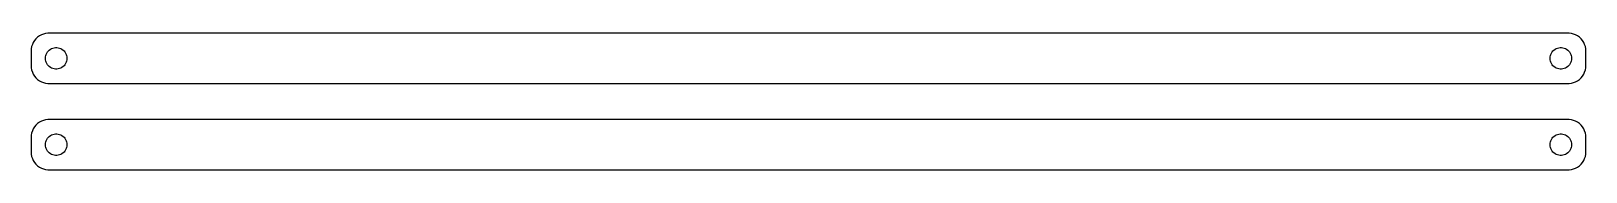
# Model space of a CAD drawing. Header units: metres. Extents: x -217 to 217, y 17 to 55.
import ezdxf

# ---------------------------------------------------------------- set-up
doc = ezdxf.new("R2010")
doc.units = ezdxf.units.M

msp = doc.modelspace()

# ---------------------------------------------------------------- linework, layer by layer
for p, q in [((-216.382, 52.4088), (-216.649, 51.8406)), ((-216.045, 52.9389), (-216.382, 52.4088)), ((-215.645, 53.4227), (-216.045, 52.9389)), ((-215.187, 53.8526), (-215.645, 53.4227)), ((-214.679, 54.2216), (-215.187, 53.8526)), ((-214.129, 54.5241), (-214.679, 54.2216)), ((-213.545, 54.7553), (-214.129, 54.5241)), ((-212.937, 54.9114), (-213.545, 54.7553)), ((-212.314, 54.9901), (-212.937, 54.9114)), ((212.314, 54.9901), (-212.314, 54.9901)), ((212.937, 54.9114), (212.314, 54.9901)), ((213.545, 54.7553), (212.937, 54.9114)), ((214.129, 54.5241), (213.545, 54.7553)), ((214.679, 54.2216), (214.129, 54.5241)), ((215.187, 53.8526), (214.679, 54.2216)), ((215.645, 53.4227), (215.187, 53.8526)), ((216.045, 52.9389), (215.645, 53.4227)), ((216.382, 52.4088), (216.045, 52.9389)), ((216.649, 51.8406), (216.382, 52.4088)), ((-216.961, 50.6267), (-217, 50)), ((-217, 50), (-217, 46)), ((-216.843, 51.2434), (-216.961, 50.6267)), ((-216.649, 51.8406), (-216.843, 51.2434)), ((-213, 48), (-212.976, 48.376)), ((-212.976, 47.624), (-213, 48)), ((-212.976, 48.376), (-212.906, 48.7461)), ((-212.906, 48.7461), (-212.789, 49.1044)), ((-212.789, 49.1044), (-212.629, 49.4453)), ((-212.629, 49.4453), (-212.427, 49.7634)), ((-212.427, 49.7634), (-212.187, 50.0536)), ((-212.187, 50.0536), (-211.912, 50.3115)), ((-211.912, 50.3115), (-211.607, 50.533)), ((-211.607, 50.533), (-211.277, 50.7145)), ((-211.277, 50.7145), (-210.927, 50.8532)), ((-210.927, 50.8532), (-210.562, 50.9469)), ((-210.562, 50.9469), (-210.188, 50.9941)), ((-210.188, 50.9941), (-209.812, 50.9941)), ((-209.812, 50.9941), (-209.438, 50.9469)), ((-209.438, 50.9469), (-209.073, 50.8532)), ((-209.073, 50.8532), (-208.723, 50.7145)), ((-208.723, 50.7145), (-208.393, 50.533)), ((-208.393, 50.533), (-208.088, 50.3115)), ((-208.088, 50.3115), (-207.813, 50.0536)), ((-207.813, 50.0536), (-207.573, 49.7634)), ((-207.573, 49.7634), (-207.371, 49.4453)), ((-207.371, 49.4453), (-207.211, 49.1044)), ((-207.211, 49.1044), (-207.094, 48.7461)), ((-207.094, 48.7461), (-207.024, 48.376)), ((-207.024, 48.376), (-207, 48)), ((-207, 48), (-207.024, 47.624)), ((207, 48), (207.024, 48.376)), ((207.024, 47.624), (207, 48)), ((207.024, 48.376), (207.094, 48.7461)), ((207.094, 48.7461), (207.211, 49.1044)), ((207.211, 49.1044), (207.371, 49.4453)), ((207.371, 49.4453), (207.573, 49.7634)), ((207.573, 49.7634), (207.813, 50.0536)), ((207.813, 50.0536), (208.088, 50.3115)), ((208.088, 50.3115), (208.393, 50.533)), ((208.393, 50.533), (208.723, 50.7145)), ((208.723, 50.7145), (209.073, 50.8532)), ((209.073, 50.8532), (209.438, 50.9469)), ((209.438, 50.9469), (209.812, 50.9941)), ((209.812, 50.9941), (210.188, 50.9941)), ((210.188, 50.9941), (210.562, 50.9469)), ((210.562, 50.9469), (210.927, 50.8532)), ((210.927, 50.8532), (211.277, 50.7145)), ((211.277, 50.7145), (211.607, 50.533)), ((211.607, 50.533), (211.912, 50.3115)), ((211.912, 50.3115), (212.187, 50.0536)), ((212.187, 50.0536), (212.427, 49.7634)), ((212.427, 49.7634), (212.629, 49.4453)), ((212.629, 49.4453), (212.789, 49.1044)), ((212.789, 49.1044), (212.906, 48.7461)), ((212.906, 48.7461), (212.976, 48.376)), ((212.976, 48.376), (213, 48)), ((213, 48), (212.976, 47.624)), ((216.843, 51.2434), (216.649, 51.8406)), ((216.961, 50.6267), (216.843, 51.2434)), ((217, 50), (216.961, 50.6267)), ((217, 46), (217, 50)), ((-217, 46), (-216.961, 45.3733)), ((-216.961, 45.3733), (-216.843, 44.7566)), ((-216.843, 44.7566), (-216.649, 44.1594)), ((-216.649, 44.1594), (-216.382, 43.5912)), ((-216.382, 43.5912), (-216.045, 43.0611)), ((-212.906, 47.2539), (-212.976, 47.624)), ((-212.789, 46.8956), (-212.906, 47.2539)), ((-212.629, 46.5547), (-212.789, 46.8956)), ((-212.427, 46.2366), (-212.629, 46.5547)), ((-212.187, 45.9464), (-212.427, 46.2366)), ((-211.912, 45.6885), (-212.187, 45.9464)), ((-211.607, 45.467), (-211.912, 45.6885)), ((-211.277, 45.2855), (-211.607, 45.467)), ((-210.927, 45.1468), (-211.277, 45.2855)), ((-210.562, 45.0531), (-210.927, 45.1468)), ((-210.188, 45.0059), (-210.562, 45.0531)), ((-209.812, 45.0059), (-210.188, 45.0059)), ((-209.438, 45.0531), (-209.812, 45.0059)), ((-209.073, 45.1468), (-209.438, 45.0531)), ((-208.723, 45.2855), (-209.073, 45.1468)), ((-208.393, 45.467), (-208.723, 45.2855)), ((-208.088, 45.6885), (-208.393, 45.467)), ((-207.813, 45.9464), (-208.088, 45.6885)), ((-207.573, 46.2366), (-207.813, 45.9464)), ((-207.371, 46.5547), (-207.573, 46.2366)), ((-207.211, 46.8956), (-207.371, 46.5547)), ((-207.094, 47.2539), (-207.211, 46.8956)), ((-207.024, 47.624), (-207.094, 47.2539)), ((207.094, 47.2539), (207.024, 47.624)), ((207.211, 46.8956), (207.094, 47.2539)), ((207.371, 46.5547), (207.211, 46.8956)), ((207.573, 46.2366), (207.371, 46.5547)), ((207.813, 45.9464), (207.573, 46.2366)), ((208.088, 45.6885), (207.813, 45.9464)), ((208.393, 45.467), (208.088, 45.6885)), ((208.723, 45.2855), (208.393, 45.467)), ((209.073, 45.1468), (208.723, 45.2855)), ((209.438, 45.0531), (209.073, 45.1468)), ((209.812, 45.0059), (209.438, 45.0531)), ((210.188, 45.0059), (209.812, 45.0059)), ((210.562, 45.0531), (210.188, 45.0059)), ((210.927, 45.1468), (210.562, 45.0531)), ((211.277, 45.2855), (210.927, 45.1468)), ((211.607, 45.467), (211.277, 45.2855)), ((211.912, 45.6885), (211.607, 45.467)), ((212.187, 45.9464), (211.912, 45.6885)), ((212.427, 46.2366), (212.187, 45.9464)), ((212.629, 46.5547), (212.427, 46.2366)), ((212.789, 46.8956), (212.629, 46.5547)), ((212.906, 47.2539), (212.789, 46.8956)), ((212.976, 47.624), (212.906, 47.2539)), ((216.045, 43.0611), (216.382, 43.5912)), ((216.382, 43.5912), (216.649, 44.1594)), ((216.649, 44.1594), (216.843, 44.7566)), ((216.843, 44.7566), (216.961, 45.3733)), ((216.961, 45.3733), (217, 46)), ((-216.045, 43.0611), (-215.645, 42.5773)), ((-215.645, 42.5773), (-215.187, 42.1474)), ((-215.187, 42.1474), (-214.679, 41.7784)), ((-214.679, 41.7784), (-214.129, 41.4759)), ((-214.129, 41.4759), (-213.545, 41.2447)), ((-213.545, 41.2447), (-212.937, 41.0886)), ((-212.937, 41.0886), (-212.314, 41.0099)), ((-212.314, 41.0099), (212.314, 41.0099)), ((212.314, 41.0099), (212.937, 41.0886)), ((212.937, 41.0886), (213.545, 41.2447)), ((213.545, 41.2447), (214.129, 41.4759)), ((214.129, 41.4759), (214.679, 41.7784)), ((214.679, 41.7784), (215.187, 42.1474)), ((215.187, 42.1474), (215.645, 42.5773)), ((215.645, 42.5773), (216.045, 43.0611)), ((-214.129, 30.5241), (-214.679, 30.2216)), ((-213.545, 30.7553), (-214.129, 30.5241)), ((-212.937, 30.9114), (-213.545, 30.7553)), ((-212.314, 30.9901), (-212.937, 30.9114)), ((212.314, 30.9901), (-212.314, 30.9901)), ((212.937, 30.9114), (212.314, 30.9901)), ((213.545, 30.7553), (212.937, 30.9114)), ((214.129, 30.5241), (213.545, 30.7553)), ((214.679, 30.2216), (214.129, 30.5241)), ((-216.961, 26.6267), (-217, 26)), ((-216.843, 27.2434), (-216.961, 26.6267)), ((-216.649, 27.8406), (-216.843, 27.2434)), ((-216.382, 28.4088), (-216.649, 27.8406)), ((-216.045, 28.9389), (-216.382, 28.4088)), ((-215.645, 29.4227), (-216.045, 28.9389)), ((-215.187, 29.8526), (-215.645, 29.4227)), ((-214.679, 30.2216), (-215.187, 29.8526)), ((-212.427, 25.7634), (-212.187, 26.0536)), ((-212.187, 26.0536), (-211.912, 26.3115)), ((-211.912, 26.3115), (-211.607, 26.533)), ((-211.607, 26.533), (-211.277, 26.7145)), ((-211.277, 26.7145), (-210.927, 26.8532)), ((-210.927, 26.8532), (-210.562, 26.9469)), ((-210.562, 26.9469), (-210.188, 26.9941)), ((-210.188, 26.9941), (-209.812, 26.9941)), ((-209.812, 26.9941), (-209.438, 26.9469)), ((-209.438, 26.9469), (-209.073, 26.8532)), ((-209.073, 26.8532), (-208.723, 26.7145)), ((-208.723, 26.7145), (-208.393, 26.533)), ((-208.393, 26.533), (-208.088, 26.3115)), ((-208.088, 26.3115), (-207.813, 26.0536)), ((-207.813, 26.0536), (-207.573, 25.7634)), ((207.573, 25.7634), (207.813, 26.0536)), ((207.813, 26.0536), (208.088, 26.3115)), ((208.088, 26.3115), (208.393, 26.533)), ((208.393, 26.533), (208.723, 26.7145)), ((208.723, 26.7145), (209.073, 26.8532)), ((209.073, 26.8532), (209.438, 26.9469)), ((209.438, 26.9469), (209.812, 26.9941)), ((209.812, 26.9941), (210.188, 26.9941)), ((210.188, 26.9941), (210.562, 26.9469)), ((210.562, 26.9469), (210.927, 26.8532)), ((210.927, 26.8532), (211.277, 26.7145)), ((211.277, 26.7145), (211.607, 26.533)), ((211.607, 26.533), (211.912, 26.3115)), ((211.912, 26.3115), (212.187, 26.0536)), ((212.187, 26.0536), (212.427, 25.7634)), ((215.187, 29.8526), (214.679, 30.2216)), ((215.645, 29.4227), (215.187, 29.8526)), ((216.045, 28.9389), (215.645, 29.4227)), ((216.382, 28.4088), (216.045, 28.9389)), ((216.649, 27.8406), (216.382, 28.4088)), ((216.843, 27.2434), (216.649, 27.8406)), ((216.961, 26.6267), (216.843, 27.2434)), ((217, 26), (216.961, 26.6267)), ((-217, 26), (-217, 22)), ((-217, 22), (-216.961, 21.3733)), ((-213, 24), (-212.976, 24.376)), ((-212.976, 23.624), (-213, 24)), ((-212.976, 24.376), (-212.906, 24.7461)), ((-212.906, 23.2539), (-212.976, 23.624)), ((-212.906, 24.7461), (-212.789, 25.1044)), ((-212.789, 22.8956), (-212.906, 23.2539)), ((-212.789, 25.1044), (-212.629, 25.4453)), ((-212.629, 22.5547), (-212.789, 22.8956)), ((-212.629, 25.4453), (-212.427, 25.7634)), ((-212.427, 22.2366), (-212.629, 22.5547)), ((-212.187, 21.9464), (-212.427, 22.2366)), ((-211.912, 21.6885), (-212.187, 21.9464)), ((-207.813, 21.9464), (-208.088, 21.6885)), ((-207.573, 22.2366), (-207.813, 21.9464)), ((-207.573, 25.7634), (-207.371, 25.4453)), ((-207.371, 22.5547), (-207.573, 22.2366)), ((-207.371, 25.4453), (-207.211, 25.1044)), ((-207.211, 22.8956), (-207.371, 22.5547)), ((-207.211, 25.1044), (-207.094, 24.7461)), ((-207.094, 23.2539), (-207.211, 22.8956)), ((-207.094, 24.7461), (-207.024, 24.376)), ((-207.024, 23.624), (-207.094, 23.2539)), ((-207.024, 24.376), (-207, 24)), ((-207, 24), (-207.024, 23.624)), ((207, 24), (207.024, 24.376)), ((207.024, 23.624), (207, 24)), ((207.024, 24.376), (207.094, 24.7461)), ((207.094, 23.2539), (207.024, 23.624)), ((207.094, 24.7461), (207.211, 25.1044)), ((207.211, 22.8956), (207.094, 23.2539)), ((207.211, 25.1044), (207.371, 25.4453)), ((207.371, 22.5547), (207.211, 22.8956)), ((207.371, 25.4453), (207.573, 25.7634)), ((207.573, 22.2366), (207.371, 22.5547)), ((207.813, 21.9464), (207.573, 22.2366)), ((208.088, 21.6885), (207.813, 21.9464)), ((212.187, 21.9464), (211.912, 21.6885)), ((212.427, 22.2366), (212.187, 21.9464)), ((212.427, 25.7634), (212.629, 25.4453)), ((212.629, 22.5547), (212.427, 22.2366)), ((212.629, 25.4453), (212.789, 25.1044)), ((212.789, 22.8956), (212.629, 22.5547)), ((212.789, 25.1044), (212.906, 24.7461)), ((212.906, 23.2539), (212.789, 22.8956)), ((212.906, 24.7461), (212.976, 24.376)), ((212.976, 23.624), (212.906, 23.2539)), ((212.976, 24.376), (213, 24)), ((213, 24), (212.976, 23.624)), ((216.961, 21.3733), (217, 22)), ((217, 22), (217, 26)), ((-216.961, 21.3733), (-216.843, 20.7566)), ((-216.843, 20.7566), (-216.649, 20.1594)), ((-216.649, 20.1594), (-216.382, 19.5912)), ((-216.382, 19.5912), (-216.045, 19.0611)), ((-216.045, 19.0611), (-215.645, 18.5773)), ((-215.645, 18.5773), (-215.187, 18.1474)), ((-215.187, 18.1474), (-214.679, 17.7784)), ((-214.679, 17.7784), (-214.129, 17.4759)), ((-214.129, 17.4759), (-213.545, 17.2447)), ((-211.607, 21.467), (-211.912, 21.6885)), ((-211.277, 21.2855), (-211.607, 21.467)), ((-210.927, 21.1468), (-211.277, 21.2855)), ((-210.562, 21.0531), (-210.927, 21.1468)), ((-210.188, 21.0059), (-210.562, 21.0531)), ((-209.812, 21.0059), (-210.188, 21.0059)), ((-209.438, 21.0531), (-209.812, 21.0059)), ((-209.073, 21.1468), (-209.438, 21.0531)), ((-208.723, 21.2855), (-209.073, 21.1468)), ((-208.393, 21.467), (-208.723, 21.2855)), ((-208.088, 21.6885), (-208.393, 21.467)), ((208.393, 21.467), (208.088, 21.6885)), ((208.723, 21.2855), (208.393, 21.467)), ((209.073, 21.1468), (208.723, 21.2855)), ((209.438, 21.0531), (209.073, 21.1468)), ((209.812, 21.0059), (209.438, 21.0531)), ((210.188, 21.0059), (209.812, 21.0059)), ((210.562, 21.0531), (210.188, 21.0059)), ((210.927, 21.1468), (210.562, 21.0531)), ((211.277, 21.2855), (210.927, 21.1468)), ((211.607, 21.467), (211.277, 21.2855)), ((211.912, 21.6885), (211.607, 21.467)), ((213.545, 17.2447), (214.129, 17.4759)), ((214.129, 17.4759), (214.679, 17.7784)), ((214.679, 17.7784), (215.187, 18.1474)), ((215.187, 18.1474), (215.645, 18.5773)), ((215.645, 18.5773), (216.045, 19.0611)), ((216.045, 19.0611), (216.382, 19.5912)), ((216.382, 19.5912), (216.649, 20.1594)), ((216.649, 20.1594), (216.843, 20.7566)), ((216.843, 20.7566), (216.961, 21.3733)), ((-213.545, 17.2447), (-212.937, 17.0886)), ((-212.937, 17.0886), (-212.314, 17.0099)), ((-212.314, 17.0099), (212.314, 17.0099)), ((212.314, 17.0099), (212.937, 17.0886)), ((212.937, 17.0886), (213.545, 17.2447))]:
    msp.add_line(p, q)

doc.saveas('drawing.dxf')
